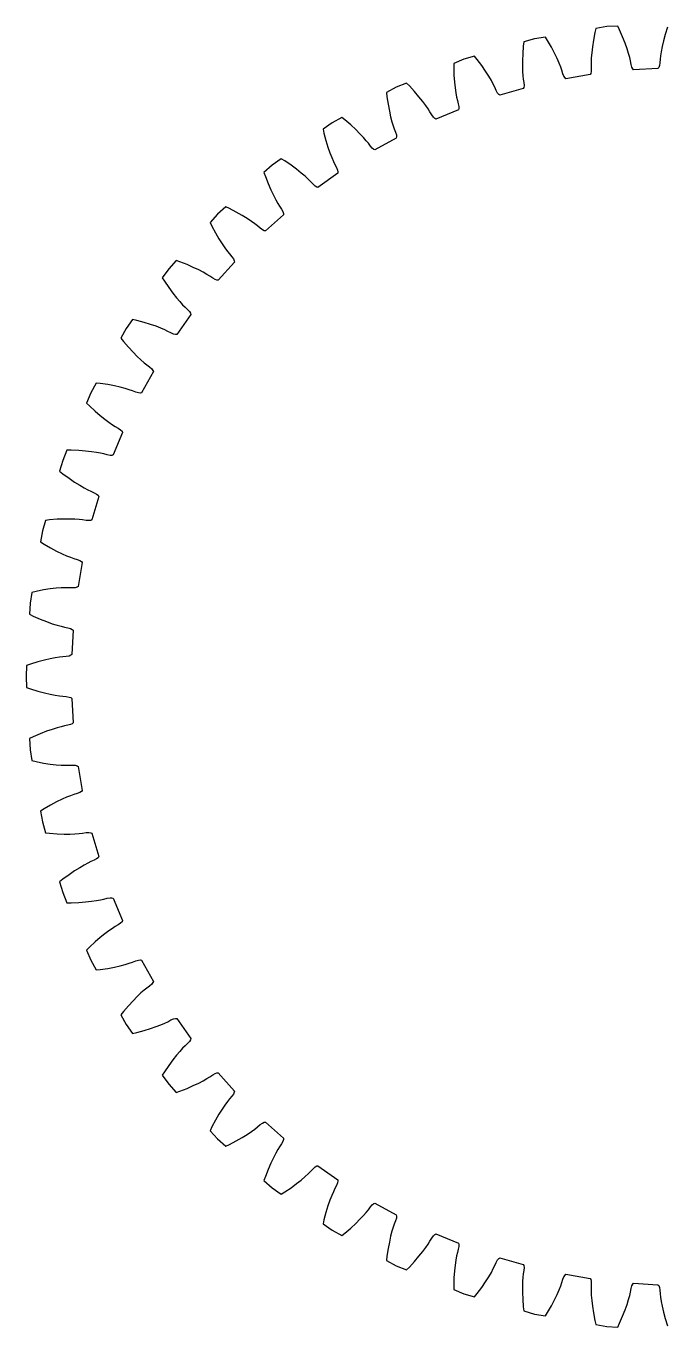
# Model space of a CAD drawing. Extents: x 0 to 148, y 0 to 148.
# Drawn here: x 0 to 72.3, y 0.4 to 147.3 of the extents above; entities that cross this region are included whole.
import ezdxf

# ---------------------------------------------------------------- set-up
doc = ezdxf.new("R2010")
doc.units = 0

msp = doc.modelspace()

# ---------------------------------------------------------------- linework, layer by layer
for p, q in [((64.35, 147.02), (64.24, 146.57)), ((65.58, 147.23), (64.35, 147.02)), ((66.83, 147.3), (65.58, 147.23)), ((67.03, 146.88), (66.83, 147.3)), ((72.44, 147.19), (72.19, 146.36)), ((56.21, 145.5), (56.16, 145.03)), ((57.42, 145.84), (56.21, 145.5)), ((58.65, 146.05), (57.42, 145.84)), ((58.9, 145.66), (58.65, 146.05)), ((59.33, 144.91), (58.9, 145.66)), ((64.08, 145.72), (63.96, 144.96)), ((64.24, 146.57), (64.08, 145.72)), ((67.38, 146.09), (67.03, 146.88)), ((67.66, 145.38), (67.38, 146.09)), ((71.99, 145.62), (71.84, 144.97)), ((72.19, 146.36), (71.99, 145.62)), ((56.09, 144.17), (56.06, 143.41)), ((56.16, 145.03), (56.09, 144.17)), ((59.69, 144.23), (59.33, 144.91)), ((59.98, 143.63), (59.69, 144.23)), ((63.89, 144.29), (63.84, 143.72)), ((63.96, 144.96), (63.89, 144.29)), ((67.88, 144.74), (67.66, 145.38)), ((68.05, 144.19), (67.88, 144.74)), ((68.18, 143.73), (68.05, 144.19)), ((71.73, 144.4), (71.66, 143.93)), ((71.84, 144.97), (71.73, 144.4)), ((49.46, 143.55), (48.3, 143.07)), ((48.3, 143.07), (48.3, 142.61)), ((48.3, 142.61), (48.33, 141.74)), ((50.66, 143.9), (49.46, 143.55)), ((50.95, 143.53), (50.66, 143.9)), ((51.47, 142.84), (50.95, 143.53)), ((51.9, 142.21), (51.47, 142.84)), ((56.06, 143.41), (56.06, 142.73)), ((56.06, 142.73), (56.08, 142.16)), ((60.21, 143.1), (59.98, 143.63)), ((60.39, 142.66), (60.21, 143.1)), ((60.52, 142.3), (60.39, 142.66)), ((63.84, 143.72), (63.82, 143.24)), ((63.82, 143.24), (63.82, 142.86)), ((63.82, 142.86), (63.84, 142.46)), ((68.26, 143.36), (68.18, 143.73)), ((68.34, 142.97), (68.26, 143.36)), ((68.42, 142.67), (68.34, 142.97)), ((68.52, 142.47), (68.42, 142.67)), ((71.37, 142.52), (68.62, 142.37)), ((71.46, 142.63), (71.37, 142.52)), ((71.53, 142.84), (71.46, 142.63)), ((71.58, 143.15), (71.53, 142.84)), ((71.61, 143.55), (71.58, 143.15)), ((71.66, 143.93), (71.61, 143.55)), ((48.33, 141.74), (48.39, 140.98)), ((52.26, 141.64), (51.9, 142.21)), ((52.55, 141.14), (52.26, 141.64)), ((52.77, 140.72), (52.55, 141.14)), ((56.08, 142.16), (56.12, 141.68)), ((56.12, 141.68), (56.16, 141.31)), ((56.16, 141.31), (56.22, 140.91)), ((60.63, 141.92), (60.52, 142.3)), ((60.75, 141.63), (60.63, 141.92)), ((60.87, 141.44), (60.75, 141.63)), ((60.98, 141.35), (60.87, 141.44)), ((63.7, 141.81), (60.98, 141.35)), ((63.77, 141.93), (63.7, 141.81)), ((63.82, 142.15), (63.77, 141.93)), ((63.84, 142.46), (63.82, 142.15)), ((68.62, 142.37), (68.52, 142.47)), ((41.81, 140.38), (40.71, 139.78)), ((40.71, 139.78), (40.76, 139.31)), ((42.96, 140.86), (41.81, 140.38)), ((43.29, 140.53), (42.96, 140.86)), ((43.88, 139.9), (43.29, 140.53)), ((44.38, 139.32), (43.88, 139.9)), ((48.39, 140.98), (48.46, 140.31)), ((48.46, 140.31), (48.55, 139.74)), ((48.55, 139.74), (48.63, 139.27)), ((52.94, 140.38), (52.77, 140.72)), ((53.1, 140.01), (52.94, 140.38)), ((53.25, 139.73), (53.1, 140.01)), ((53.39, 139.56), (53.25, 139.73)), ((56.15, 140.25), (53.51, 139.49)), ((56.21, 140.37), (56.15, 140.25)), ((56.24, 140.6), (56.21, 140.37)), ((56.22, 140.91), (56.24, 140.6)), ((40.76, 139.31), (40.89, 138.46)), ((40.89, 138.46), (41.03, 137.7)), ((44.8, 138.79), (44.38, 139.32)), ((45.14, 138.33), (44.8, 138.79)), ((45.41, 137.94), (45.14, 138.33)), ((48.63, 139.27), (48.72, 138.9)), ((48.72, 138.9), (48.82, 138.52)), ((48.82, 138.52), (48.87, 138.2)), ((48.87, 138.2), (48.87, 137.98)), ((53.51, 139.49), (53.39, 139.56)), ((35.65, 136.98), (34.56, 136.38)), ((36.02, 136.69), (35.65, 136.98)), ((36.67, 136.13), (36.02, 136.69)), ((41.03, 137.7), (41.18, 137.05)), ((41.18, 137.05), (41.33, 136.5)), ((45.62, 137.62), (45.41, 137.94)), ((45.82, 137.27), (45.62, 137.62)), ((46, 137.01), (45.82, 137.27)), ((46.16, 136.86), (46, 137.01)), ((46.28, 136.8), (46.16, 136.86)), ((48.83, 137.85), (46.28, 136.8)), ((48.87, 137.98), (48.83, 137.85)), ((34.56, 136.38), (33.54, 135.65)), ((33.54, 135.65), (33.64, 135.2)), ((33.64, 135.2), (33.86, 134.36)), ((37.24, 135.61), (36.67, 136.13)), ((37.71, 135.13), (37.24, 135.61)), ((41.33, 136.5), (41.47, 136.04)), ((41.47, 136.04), (41.59, 135.68)), ((41.59, 135.68), (41.74, 135.31)), ((41.74, 135.31), (41.83, 135)), ((33.86, 134.36), (34.09, 133.63)), ((38.11, 134.71), (37.71, 135.13)), ((38.42, 134.35), (38.11, 134.71)), ((38.66, 134.06), (38.42, 134.35)), ((38.89, 133.74), (38.66, 134.06)), ((39.1, 133.5), (38.89, 133.74)), ((41.82, 134.65), (39.41, 133.31)), ((41.85, 134.78), (41.82, 134.65)), ((41.83, 135), (41.85, 134.78)), ((28.82, 132.31), (27.8, 131.58)), ((29.22, 132.06), (28.82, 132.31)), ((34.09, 133.63), (34.31, 132.99)), ((34.31, 132.99), (34.52, 132.46)), ((34.52, 132.46), (34.71, 132.02)), ((39.28, 133.36), (39.1, 133.5)), ((39.41, 133.31), (39.28, 133.36)), ((27.8, 131.58), (26.87, 130.75)), ((26.87, 130.75), (27.03, 130.31)), ((29.93, 131.58), (29.22, 132.06)), ((30.55, 131.12), (29.93, 131.58)), ((31.08, 130.7), (30.55, 131.12)), ((34.71, 132.02), (34.87, 131.68)), ((34.87, 131.68), (35.06, 131.32)), ((35.06, 131.32), (35.18, 131.03)), ((35.18, 131.03), (35.23, 130.82)), ((35.23, 130.82), (35.21, 130.68)), ((27.03, 130.31), (27.34, 129.51)), ((27.34, 129.51), (27.65, 128.8)), ((31.52, 130.33), (31.08, 130.7)), ((31.87, 130.01), (31.52, 130.33)), ((32.14, 129.74), (31.87, 130.01)), ((32.41, 129.44), (32.14, 129.74)), ((32.64, 129.23), (32.41, 129.44)), ((35.21, 130.68), (32.97, 129.08)), ((27.65, 128.8), (27.93, 128.2)), ((27.93, 128.2), (28.2, 127.69)), ((32.83, 129.11), (32.64, 129.23)), ((32.97, 129.08), (32.83, 129.11)), ((22.56, 126.9), (21.63, 126.07)), ((22.98, 126.7), (22.56, 126.9)), ((23.75, 126.3), (22.98, 126.7)), ((28.2, 127.69), (28.44, 127.27)), ((28.44, 127.27), (28.64, 126.95)), ((28.64, 126.95), (28.87, 126.62)), ((28.87, 126.62), (29.02, 126.34)), ((29.02, 126.34), (29.09, 126.13)), ((21.63, 126.07), (20.8, 125.13)), ((20.8, 125.13), (21, 124.71)), ((24.41, 125.91), (23.75, 126.3)), ((24.98, 125.56), (24.41, 125.91)), ((25.46, 125.23), (24.98, 125.56)), ((25.84, 124.95), (25.46, 125.23)), ((26.14, 124.72), (25.84, 124.95)), ((29.09, 125.99), (27.04, 124.16)), ((29.09, 126.13), (29.09, 125.99)), ((21, 124.71), (21.4, 123.95)), ((21.4, 123.95), (21.78, 123.28)), ((26.44, 124.46), (26.14, 124.72)), ((26.7, 124.27), (26.44, 124.46)), ((26.9, 124.17), (26.7, 124.27)), ((27.04, 124.16), (26.9, 124.17)), ((21.78, 123.28), (22.14, 122.71)), ((22.14, 122.71), (22.46, 122.24)), ((22.46, 122.24), (22.74, 121.85)), ((16.94, 120.82), (16.11, 119.89)), ((17.38, 120.67), (16.94, 120.82)), ((18.19, 120.36), (17.38, 120.67)), ((23.54, 120.65), (21.7, 118.6)), ((22.74, 121.85), (22.98, 121.56)), ((22.98, 121.56), (23.24, 121.25)), ((23.24, 121.25), (23.42, 121)), ((23.42, 121), (23.52, 120.79)), ((23.52, 120.79), (23.54, 120.65)), ((16.11, 119.89), (15.39, 118.87)), ((18.89, 120.05), (18.19, 120.36)), ((19.5, 119.76), (18.89, 120.05)), ((20.01, 119.49), (19.5, 119.76)), ((20.42, 119.26), (20.01, 119.49)), ((20.74, 119.05), (20.42, 119.26)), ((21.08, 118.83), (20.74, 119.05)), ((15.39, 118.87), (15.64, 118.48)), ((15.64, 118.48), (16.12, 117.76)), ((16.12, 117.76), (16.58, 117.14)), ((21.35, 118.68), (21.08, 118.83)), ((21.56, 118.6), (21.35, 118.68)), ((21.7, 118.6), (21.56, 118.6)), ((16.58, 117.14), (16.99, 116.62)), ((16.99, 116.62), (17.37, 116.18)), ((17.37, 116.18), (17.69, 115.83)), ((18.61, 114.73), (17.02, 112.48)), ((17.69, 115.83), (17.96, 115.56)), ((17.96, 115.56), (18.25, 115.29)), ((18.25, 115.29), (18.46, 115.05)), ((18.46, 115.05), (18.58, 114.86)), ((18.58, 114.86), (18.61, 114.73)), ((11.32, 113.14), (10.71, 112.04)), ((12.04, 114.16), (11.32, 113.14)), ((12.5, 114.05), (12.04, 114.16)), ((13.33, 113.83), (12.5, 114.05)), ((14.07, 113.61), (13.33, 113.83)), ((14.7, 113.39), (14.07, 113.61)), ((15.24, 113.18), (14.7, 113.39)), ((15.67, 112.99), (15.24, 113.18)), ((10.71, 112.04), (11, 111.68)), ((11, 111.68), (11.57, 111.02)), ((16.02, 112.82), (15.67, 112.99)), ((16.37, 112.64), (16.02, 112.82)), ((16.66, 112.52), (16.37, 112.64)), ((16.88, 112.47), (16.66, 112.52)), ((17.02, 112.48), (16.88, 112.47)), ((11.57, 111.02), (12.09, 110.46)), ((12.09, 110.46), (12.56, 109.98)), ((12.56, 109.98), (12.98, 109.59)), ((12.98, 109.59), (13.34, 109.28)), ((13.34, 109.28), (13.64, 109.04)), ((13.64, 109.04), (13.96, 108.8)), ((13.96, 108.8), (14.2, 108.59)), ((14.38, 108.29), (13.05, 105.88)), ((14.2, 108.59), (14.34, 108.42)), ((14.34, 108.42), (14.38, 108.29)), ((7.31, 105.89), (6.83, 104.73)), ((7.92, 106.98), (7.31, 105.89)), ((8.38, 106.93), (7.92, 106.98)), ((9.24, 106.81), (8.38, 106.93)), ((9.99, 106.66), (9.24, 106.81)), ((10.65, 106.52), (9.99, 106.66)), ((11.2, 106.37), (10.65, 106.52)), ((11.66, 106.23), (11.2, 106.37)), ((12.02, 106.1), (11.66, 106.23)), ((12.39, 105.96), (12.02, 106.1)), ((12.69, 105.87), (12.39, 105.96)), ((12.91, 105.84), (12.69, 105.87)), ((13.05, 105.88), (12.91, 105.84)), ((6.83, 104.73), (7.16, 104.4)), ((7.16, 104.4), (7.8, 103.81)), ((7.8, 103.81), (8.38, 103.31)), ((8.38, 103.31), (8.9, 102.89)), ((8.9, 102.89), (9.36, 102.55)), ((9.36, 102.55), (9.76, 102.28)), ((9.76, 102.28), (10.08, 102.08)), ((10.9, 101.41), (9.85, 98.87)), ((10.08, 102.08), (10.42, 101.88)), ((10.42, 101.88), (10.68, 101.7)), ((10.68, 101.7), (10.84, 101.54)), ((10.84, 101.54), (10.9, 101.41)), ((4.62, 99.39), (4.14, 98.24)), ((5.09, 99.39), (4.62, 99.39)), ((5.95, 99.36), (5.09, 99.39)), ((6.72, 99.31), (5.95, 99.36)), ((7.39, 99.23), (6.72, 99.31)), ((7.95, 99.15), (7.39, 99.23)), ((8.42, 99.06), (7.95, 99.15)), ((8.79, 98.98), (8.42, 99.06)), ((9.18, 98.88), (8.79, 98.98)), ((9.49, 98.82), (9.18, 98.88)), ((9.71, 98.82), (9.49, 98.82)), ((9.85, 98.87), (9.71, 98.82)), ((4.14, 98.24), (3.8, 97.04)), ((3.8, 97.04), (4.16, 96.75)), ((4.16, 96.75), (4.86, 96.23)), ((4.86, 96.23), (5.49, 95.8)), ((5.49, 95.8), (6.06, 95.44)), ((6.06, 95.44), (6.55, 95.15)), ((6.55, 95.15), (6.98, 94.93)), ((6.98, 94.93), (7.32, 94.76)), ((7.32, 94.76), (7.68, 94.6)), ((8.21, 94.19), (7.45, 91.55)), ((7.68, 94.6), (7.96, 94.45)), ((7.96, 94.45), (8.14, 94.31)), ((8.14, 94.31), (8.21, 94.19)), ((2.2, 91.48), (1.85, 90.28)), ((2.66, 91.53), (2.2, 91.48)), ((3.52, 91.6), (2.66, 91.53)), ((4.29, 91.63), (3.52, 91.6)), ((4.96, 91.63), (4.29, 91.63)), ((5.53, 91.61), (4.96, 91.63)), ((6.01, 91.58), (5.53, 91.61)), ((6.39, 91.54), (6.01, 91.58)), ((6.78, 91.48), (6.39, 91.54)), ((7.1, 91.46), (6.78, 91.48)), ((7.32, 91.48), (7.1, 91.46)), ((7.45, 91.55), (7.32, 91.48)), ((1.85, 90.28), (1.64, 89.05)), ((1.64, 89.05), (2.04, 88.8)), ((2.04, 88.8), (2.78, 88.37)), ((2.78, 88.37), (3.46, 88.01)), ((3.46, 88.01), (4.07, 87.71)), ((4.07, 87.71), (4.59, 87.48)), ((4.59, 87.48), (5.04, 87.31)), ((5.04, 87.31), (5.4, 87.18)), ((5.4, 87.18), (5.78, 87.06)), ((5.78, 87.06), (6.07, 86.94)), ((6.34, 86.71), (5.88, 84)), ((6.07, 86.94), (6.26, 86.82)), ((6.26, 86.82), (6.34, 86.71)), ((3.4, 83.81), (2.74, 83.73)), ((3.98, 83.85), (3.4, 83.81)), ((4.45, 83.87), (3.98, 83.85)), ((4.83, 83.87), (4.45, 83.87)), ((5.23, 83.86), (4.83, 83.87)), ((5.55, 83.87), (5.23, 83.86)), ((5.77, 83.92), (5.55, 83.87)), ((5.88, 84), (5.77, 83.92)), ((0.67, 83.35), (0.46, 82.12)), ((1.13, 83.45), (0.67, 83.35)), ((1.98, 83.62), (1.13, 83.45)), ((2.74, 83.73), (1.98, 83.62)), ((0.46, 82.12), (0.39, 80.87)), ((0.39, 80.87), (0.81, 80.67)), ((0.81, 80.67), (1.61, 80.32)), ((1.61, 80.32), (2.32, 80.04)), ((2.32, 80.04), (2.95, 79.81)), ((2.95, 79.81), (3.5, 79.64)), ((3.5, 79.64), (3.96, 79.52)), ((3.96, 79.52), (4.33, 79.43)), ((4.33, 79.43), (4.73, 79.36)), ((4.73, 79.36), (5.03, 79.27)), ((5.03, 79.27), (5.23, 79.17)), ((5.33, 79.07), (5.17, 76.33)), ((5.23, 79.17), (5.33, 79.07)), ((0.07, 75.1), (0, 73.85)), ((0.51, 75.25), (0.07, 75.1)), ((1.34, 75.51), (0.51, 75.25)), ((2.08, 75.71), (1.34, 75.51)), ((2.73, 75.86), (2.08, 75.71)), ((3.29, 75.97), (2.73, 75.86)), ((3.77, 76.04), (3.29, 75.97)), ((4.14, 76.08), (3.77, 76.04)), ((4.54, 76.11), (4.14, 76.08)), ((4.86, 76.16), (4.54, 76.11)), ((5.07, 76.24), (4.86, 76.16)), ((5.17, 76.33), (5.07, 76.24)), ((0, 73.85), (0.07, 72.6)), ((0.07, 72.6), (0.51, 72.44)), ((0.51, 72.44), (1.34, 72.19)), ((1.34, 72.19), (2.08, 71.99)), ((2.08, 71.99), (2.73, 71.84)), ((2.73, 71.84), (3.29, 71.73)), ((3.29, 71.73), (3.77, 71.66)), ((3.77, 71.66), (4.14, 71.61)), ((4.14, 71.61), (4.54, 71.58)), ((4.54, 71.58), (4.86, 71.53)), ((4.86, 71.53), (5.07, 71.46)), ((5.07, 71.46), (5.17, 71.37)), ((5.17, 71.37), (5.33, 68.62)), ((2.32, 67.66), (1.61, 67.38)), ((2.95, 67.88), (2.32, 67.66)), ((3.5, 68.05), (2.95, 67.88)), ((3.96, 68.18), (3.5, 68.05)), ((4.33, 68.26), (3.96, 68.18)), ((4.73, 68.34), (4.33, 68.26)), ((5.03, 68.42), (4.73, 68.34)), ((5.23, 68.52), (5.03, 68.42)), ((5.33, 68.62), (5.23, 68.52)), ((0.81, 67.03), (0.39, 66.83)), ((0.39, 66.83), (0.46, 65.58)), ((1.61, 67.38), (0.81, 67.03)), ((0.46, 65.58), (0.67, 64.35)), ((0.67, 64.35), (1.13, 64.24)), ((1.13, 64.24), (1.98, 64.08)), ((1.98, 64.08), (2.74, 63.96)), ((2.74, 63.96), (3.4, 63.89)), ((3.4, 63.89), (3.98, 63.84)), ((3.98, 63.84), (4.45, 63.82)), ((4.45, 63.82), (4.83, 63.82)), ((4.83, 63.82), (5.23, 63.84)), ((5.23, 63.84), (5.55, 63.82)), ((5.55, 63.82), (5.77, 63.77)), ((5.77, 63.77), (5.88, 63.7)), ((5.88, 63.7), (6.34, 60.98)), ((5.04, 60.39), (4.59, 60.21)), ((5.4, 60.52), (5.04, 60.39)), ((5.78, 60.63), (5.4, 60.52)), ((6.07, 60.75), (5.78, 60.63)), ((6.26, 60.87), (6.07, 60.75)), ((6.34, 60.98), (6.26, 60.87)), ((2.04, 58.9), (1.64, 58.65)), ((2.78, 59.33), (2.04, 58.9)), ((3.46, 59.69), (2.78, 59.33)), ((4.07, 59.98), (3.46, 59.69)), ((4.59, 60.21), (4.07, 59.98)), ((1.64, 58.65), (1.85, 57.42)), ((1.85, 57.42), (2.2, 56.21)), ((2.2, 56.21), (2.66, 56.16)), ((2.66, 56.16), (3.52, 56.09)), ((3.52, 56.09), (4.29, 56.06)), ((4.29, 56.06), (4.96, 56.06)), ((4.96, 56.06), (5.53, 56.08)), ((5.53, 56.08), (6.01, 56.12)), ((6.01, 56.12), (6.39, 56.16)), ((6.39, 56.16), (6.78, 56.22)), ((6.78, 56.22), (7.1, 56.24)), ((7.1, 56.24), (7.32, 56.21)), ((7.32, 56.21), (7.45, 56.15)), ((7.45, 56.15), (8.21, 53.51)), ((7.32, 52.94), (6.98, 52.77)), ((7.68, 53.1), (7.32, 52.94)), ((7.96, 53.25), (7.68, 53.1)), ((8.14, 53.39), (7.96, 53.25)), ((8.21, 53.51), (8.14, 53.39)), ((4.86, 51.47), (4.16, 50.95)), ((5.49, 51.9), (4.86, 51.47)), ((6.06, 52.26), (5.49, 51.9)), ((6.55, 52.55), (6.06, 52.26)), ((6.98, 52.77), (6.55, 52.55)), ((4.16, 50.95), (3.8, 50.66)), ((3.8, 50.66), (4.14, 49.46)), ((4.14, 49.46), (4.62, 48.3)), ((7.39, 48.46), (7.95, 48.55)), ((7.95, 48.55), (8.42, 48.63)), ((8.42, 48.63), (8.79, 48.72)), ((8.79, 48.72), (9.18, 48.82)), ((9.18, 48.82), (9.49, 48.87)), ((9.49, 48.87), (9.71, 48.87)), ((9.71, 48.87), (9.85, 48.83)), ((9.85, 48.83), (10.9, 46.28)), ((4.62, 48.3), (5.09, 48.3)), ((5.09, 48.3), (5.95, 48.33)), ((5.95, 48.33), (6.72, 48.39)), ((6.72, 48.39), (7.39, 48.46)), ((10.08, 45.62), (9.76, 45.41)), ((10.42, 45.82), (10.08, 45.62)), ((10.68, 46), (10.42, 45.82)), ((10.84, 46.16), (10.68, 46)), ((10.9, 46.28), (10.84, 46.16)), ((8.38, 44.38), (7.8, 43.88)), ((8.9, 44.8), (8.38, 44.38)), ((9.36, 45.14), (8.9, 44.8)), ((9.76, 45.41), (9.36, 45.14)), ((7.16, 43.29), (6.83, 42.96)), ((6.83, 42.96), (7.31, 41.81)), ((7.8, 43.88), (7.16, 43.29)), ((7.31, 41.81), (7.92, 40.71)), ((9.99, 41.03), (10.65, 41.18)), ((10.65, 41.18), (11.2, 41.33)), ((11.2, 41.33), (11.66, 41.47)), ((11.66, 41.47), (12.02, 41.59)), ((12.02, 41.59), (12.39, 41.74)), ((12.39, 41.74), (12.69, 41.83)), ((12.69, 41.83), (12.91, 41.85)), ((12.91, 41.85), (13.05, 41.82)), ((13.05, 41.82), (14.38, 39.41)), ((7.92, 40.71), (8.38, 40.76)), ((8.38, 40.76), (9.24, 40.89)), ((9.24, 40.89), (9.99, 41.03)), ((13.34, 38.42), (12.98, 38.11)), ((13.64, 38.66), (13.34, 38.42)), ((13.96, 38.89), (13.64, 38.66)), ((14.2, 39.1), (13.96, 38.89)), ((14.34, 39.28), (14.2, 39.1)), ((14.38, 39.41), (14.34, 39.28)), ((12.09, 37.24), (11.57, 36.67)), ((12.56, 37.71), (12.09, 37.24)), ((12.98, 38.11), (12.56, 37.71)), ((11, 36.02), (10.71, 35.65)), ((10.71, 35.65), (11.32, 34.56)), ((11.57, 36.67), (11, 36.02)), ((11.32, 34.56), (12.04, 33.54)), ((12.5, 33.64), (13.33, 33.86)), ((13.33, 33.86), (14.07, 34.09)), ((14.07, 34.09), (14.7, 34.31)), ((14.7, 34.31), (15.24, 34.52)), ((15.24, 34.52), (15.67, 34.71)), ((15.67, 34.71), (16.02, 34.87)), ((16.02, 34.87), (16.37, 35.06)), ((16.37, 35.06), (16.66, 35.18)), ((16.66, 35.18), (16.88, 35.23)), ((16.88, 35.23), (17.02, 35.21)), ((17.02, 35.21), (18.61, 32.97)), ((12.04, 33.54), (12.5, 33.64)), ((18.25, 32.41), (17.96, 32.14)), ((18.46, 32.64), (18.25, 32.41)), ((18.58, 32.83), (18.46, 32.64)), ((18.61, 32.97), (18.58, 32.83)), ((16.99, 31.08), (16.58, 30.55)), ((17.37, 31.52), (16.99, 31.08)), ((17.69, 31.87), (17.37, 31.52)), ((17.96, 32.14), (17.69, 31.87)), ((16.12, 29.93), (15.64, 29.22)), ((16.58, 30.55), (16.12, 29.93)), ((15.64, 29.22), (15.39, 28.82)), ((15.39, 28.82), (16.11, 27.8)), ((18.89, 27.65), (19.5, 27.93)), ((19.5, 27.93), (20.01, 28.2)), ((20.01, 28.2), (20.42, 28.44)), ((20.42, 28.44), (20.74, 28.64)), ((20.74, 28.64), (21.08, 28.87)), ((21.08, 28.87), (21.35, 29.02)), ((21.35, 29.02), (21.56, 29.09)), ((21.56, 29.09), (21.7, 29.09)), ((21.7, 29.09), (23.54, 27.04)), ((16.11, 27.8), (16.94, 26.87)), ((16.94, 26.87), (17.38, 27.03)), ((17.38, 27.03), (18.19, 27.34)), ((18.19, 27.34), (18.89, 27.65)), ((23.24, 26.44), (22.98, 26.14)), ((23.42, 26.7), (23.24, 26.44)), ((23.52, 26.9), (23.42, 26.7)), ((23.54, 27.04), (23.52, 26.9)), ((22.14, 24.98), (21.78, 24.41)), ((22.46, 25.46), (22.14, 24.98)), ((22.74, 25.84), (22.46, 25.46)), ((22.98, 26.14), (22.74, 25.84)), ((21.4, 23.75), (21, 22.98)), ((21.78, 24.41), (21.4, 23.75)), ((26.7, 23.42), (26.9, 23.52)), ((26.9, 23.52), (27.04, 23.54)), ((27.04, 23.54), (29.09, 21.7)), ((21, 22.98), (20.8, 22.56)), ((20.8, 22.56), (21.63, 21.63)), ((24.41, 21.78), (24.98, 22.14)), ((24.98, 22.14), (25.46, 22.46)), ((25.46, 22.46), (25.84, 22.74)), ((25.84, 22.74), (26.14, 22.98)), ((26.14, 22.98), (26.44, 23.24)), ((26.44, 23.24), (26.7, 23.42)), ((21.63, 21.63), (22.56, 20.8)), ((22.56, 20.8), (22.98, 21)), ((22.98, 21), (23.75, 21.4)), ((23.75, 21.4), (24.41, 21.78)), ((28.64, 20.74), (28.44, 20.42)), ((28.87, 21.08), (28.64, 20.74)), ((29.02, 21.35), (28.87, 21.08)), ((29.09, 21.56), (29.02, 21.35)), ((29.09, 21.7), (29.09, 21.56)), ((27.93, 19.5), (27.65, 18.89)), ((28.2, 20.01), (27.93, 19.5)), ((28.44, 20.42), (28.2, 20.01)), ((27.34, 18.19), (27.03, 17.38)), ((27.65, 18.89), (27.34, 18.19)), ((31.52, 17.37), (31.87, 17.69)), ((31.87, 17.69), (32.14, 17.96)), ((32.14, 17.96), (32.41, 18.25)), ((32.41, 18.25), (32.64, 18.46)), ((32.64, 18.46), (32.83, 18.58)), ((32.83, 18.58), (32.97, 18.61)), ((32.97, 18.61), (35.21, 17.02)), ((27.03, 17.38), (26.87, 16.94)), ((26.87, 16.94), (27.8, 16.11)), ((29.93, 16.12), (30.55, 16.58)), ((30.55, 16.58), (31.08, 16.99)), ((31.08, 16.99), (31.52, 17.37)), ((35.06, 16.37), (34.87, 16.02)), ((35.18, 16.66), (35.06, 16.37)), ((35.23, 16.88), (35.18, 16.66)), ((35.21, 17.02), (35.23, 16.88)), ((27.8, 16.11), (28.82, 15.39)), ((28.82, 15.39), (29.22, 15.64)), ((29.22, 15.64), (29.93, 16.12)), ((34.31, 14.7), (34.09, 14.07)), ((34.52, 15.24), (34.31, 14.7)), ((34.71, 15.67), (34.52, 15.24)), ((34.87, 16.02), (34.71, 15.67)), ((33.86, 13.33), (33.64, 12.5)), ((34.09, 14.07), (33.86, 13.33)), ((38.11, 12.98), (38.42, 13.34)), ((38.42, 13.34), (38.66, 13.64)), ((38.66, 13.64), (38.89, 13.96)), ((38.89, 13.96), (39.1, 14.2)), ((39.1, 14.2), (39.28, 14.34)), ((39.28, 14.34), (39.41, 14.38)), ((39.41, 14.38), (41.82, 13.05)), ((33.64, 12.5), (33.54, 12.04)), ((33.54, 12.04), (34.56, 11.32)), ((36.67, 11.57), (37.24, 12.09)), ((37.24, 12.09), (37.71, 12.56)), ((37.71, 12.56), (38.11, 12.98)), ((41.59, 12.02), (41.47, 11.66)), ((41.74, 12.39), (41.59, 12.02)), ((41.83, 12.69), (41.74, 12.39)), ((41.82, 13.05), (41.85, 12.91)), ((41.85, 12.91), (41.83, 12.69)), ((34.56, 11.32), (35.65, 10.71)), ((35.65, 10.71), (36.02, 11)), ((36.02, 11), (36.67, 11.57)), ((41.18, 10.65), (41.03, 9.99)), ((41.33, 11.2), (41.18, 10.65)), ((41.47, 11.66), (41.33, 11.2)), ((45.62, 10.08), (45.82, 10.42)), ((45.82, 10.42), (46, 10.68)), ((46, 10.68), (46.16, 10.84)), ((46.16, 10.84), (46.28, 10.9)), ((46.28, 10.9), (48.83, 9.85)), ((40.89, 9.24), (40.76, 8.38)), ((41.03, 9.99), (40.89, 9.24)), ((44.38, 8.38), (44.8, 8.9)), ((44.8, 8.9), (45.14, 9.36)), ((45.14, 9.36), (45.41, 9.76)), ((45.41, 9.76), (45.62, 10.08)), ((48.82, 9.18), (48.72, 8.79)), ((48.87, 9.49), (48.82, 9.18)), ((48.83, 9.85), (48.87, 9.71)), ((48.87, 9.71), (48.87, 9.49)), ((40.76, 8.38), (40.71, 7.92)), ((40.71, 7.92), (41.81, 7.31)), ((43.29, 7.16), (43.88, 7.8)), ((43.88, 7.8), (44.38, 8.38)), ((48.46, 7.39), (48.39, 6.72)), ((48.55, 7.95), (48.46, 7.39)), ((48.63, 8.42), (48.55, 7.95)), ((48.72, 8.79), (48.63, 8.42)), ((52.94, 7.32), (53.1, 7.68)), ((53.1, 7.68), (53.25, 7.96)), ((53.25, 7.96), (53.39, 8.14)), ((53.39, 8.14), (53.51, 8.21)), ((53.51, 8.21), (56.15, 7.45)), ((56.15, 7.45), (56.21, 7.32)), ((41.81, 7.31), (42.96, 6.83)), ((42.96, 6.83), (43.29, 7.16)), ((48.33, 5.95), (48.3, 5.09)), ((48.39, 6.72), (48.33, 5.95)), ((51.9, 5.49), (52.26, 6.06)), ((52.26, 6.06), (52.55, 6.55)), ((52.55, 6.55), (52.77, 6.98)), ((52.77, 6.98), (52.94, 7.32)), ((56.12, 6.01), (56.08, 5.53)), ((56.16, 6.39), (56.12, 6.01)), ((56.22, 6.78), (56.16, 6.39)), ((56.21, 7.32), (56.24, 7.1)), ((56.24, 7.1), (56.22, 6.78)), ((60.63, 5.78), (60.75, 6.07)), ((60.75, 6.07), (60.87, 6.26)), ((60.87, 6.26), (60.98, 6.34)), ((60.98, 6.34), (63.7, 5.88)), ((63.7, 5.88), (63.77, 5.77)), ((48.3, 5.09), (48.3, 4.62)), ((48.3, 4.62), (49.46, 4.14)), ((50.95, 4.16), (51.47, 4.86)), ((51.47, 4.86), (51.9, 5.49)), ((56.08, 5.53), (56.06, 4.96)), ((56.06, 4.96), (56.06, 4.29)), ((59.98, 4.07), (60.21, 4.59)), ((60.21, 4.59), (60.39, 5.04)), ((60.39, 5.04), (60.52, 5.4)), ((60.52, 5.4), (60.63, 5.78)), ((63.77, 5.77), (63.82, 5.55)), ((63.82, 5.55), (63.84, 5.23)), ((63.84, 5.23), (63.82, 4.83)), ((63.82, 4.83), (63.82, 4.45)), ((63.82, 4.45), (63.84, 3.98)), ((68.26, 4.33), (68.34, 4.73)), ((68.34, 4.73), (68.42, 5.03)), ((68.42, 5.03), (68.52, 5.23)), ((68.52, 5.23), (68.62, 5.33)), ((68.62, 5.33), (71.37, 5.17)), ((71.37, 5.17), (71.46, 5.07)), ((71.46, 5.07), (71.53, 4.86)), ((71.53, 4.86), (71.58, 4.54)), ((71.58, 4.54), (71.61, 4.14)), ((49.46, 4.14), (50.66, 3.8)), ((50.66, 3.8), (50.95, 4.16)), ((56.06, 4.29), (56.09, 3.52)), ((56.09, 3.52), (56.16, 2.66)), ((59.33, 2.78), (59.69, 3.46)), ((59.69, 3.46), (59.98, 4.07)), ((63.84, 3.98), (63.89, 3.4)), ((63.89, 3.4), (63.96, 2.74)), ((67.66, 2.32), (67.88, 2.95)), ((67.88, 2.95), (68.05, 3.5)), ((68.05, 3.5), (68.18, 3.96)), ((68.18, 3.96), (68.26, 4.33)), ((71.61, 4.14), (71.66, 3.77)), ((71.66, 3.77), (71.73, 3.29)), ((71.73, 3.29), (71.84, 2.73)), ((56.16, 2.66), (56.21, 2.2)), ((56.21, 2.2), (57.42, 1.85)), ((57.42, 1.85), (58.65, 1.64)), ((58.65, 1.64), (58.9, 2.04)), ((58.9, 2.04), (59.33, 2.78)), ((63.96, 2.74), (64.08, 1.98)), ((64.08, 1.98), (64.24, 1.13)), ((67.03, 0.81), (67.38, 1.61)), ((67.38, 1.61), (67.66, 2.32)), ((71.84, 2.73), (71.99, 2.08)), ((71.99, 2.08), (72.19, 1.34)), ((64.24, 1.13), (64.35, 0.67)), ((64.35, 0.67), (65.58, 0.46)), ((65.58, 0.46), (66.83, 0.39)), ((66.83, 0.39), (67.03, 0.81)), ((72.19, 1.34), (72.44, 0.51))]:
    msp.add_line(p, q)

doc.saveas('drawing.dxf')
